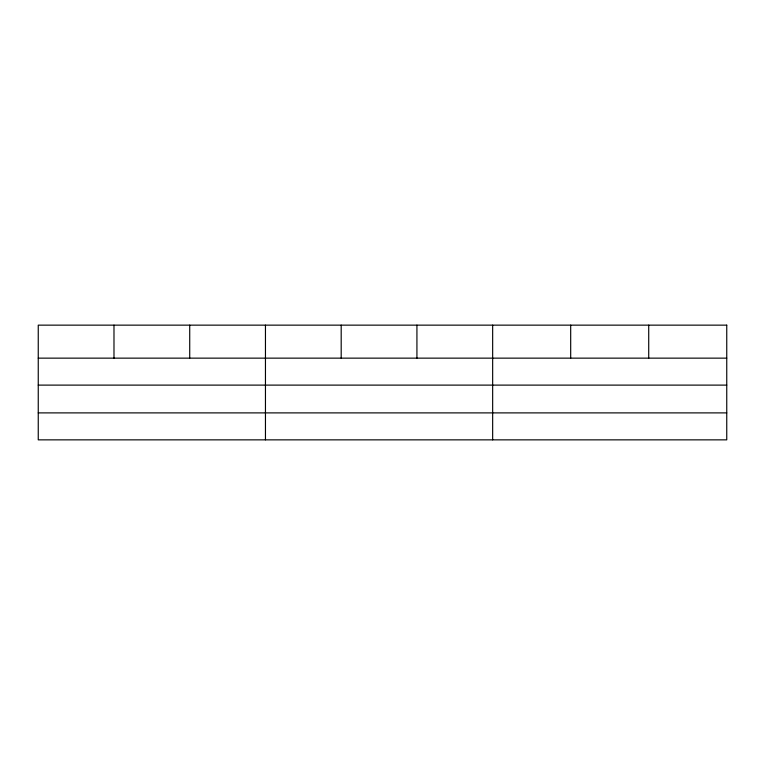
<?xml version="1.0" encoding="UTF-8"?>
<svg xmlns="http://www.w3.org/2000/svg" width="765" height="765" viewBox="0 0 765 765"><rect width="100%" height="100%" fill="white"/><g stroke="black" fill="none" stroke-linecap="round" stroke-linejoin="round"><path stroke-width="1.15" d="M38.25 358.144L726.75 358.144M38.25 385.111L726.75 385.111M38.25 412.89L726.75 412.89M648.72 325.144L648.72 358.144M570.69 325.144L570.69 358.144M492.66 325.144L492.66 439.856M416.925 325.144L416.925 358.144M341.19 325.144L341.19 358.144M265.455 325.144L265.455 439.856M189.72 325.144L189.72 358.144M113.985 325.144L113.985 358.144M726.75 325.144L38.25 325.144L38.25 439.856L726.75 439.856L726.75 325.144"/></g></svg>
